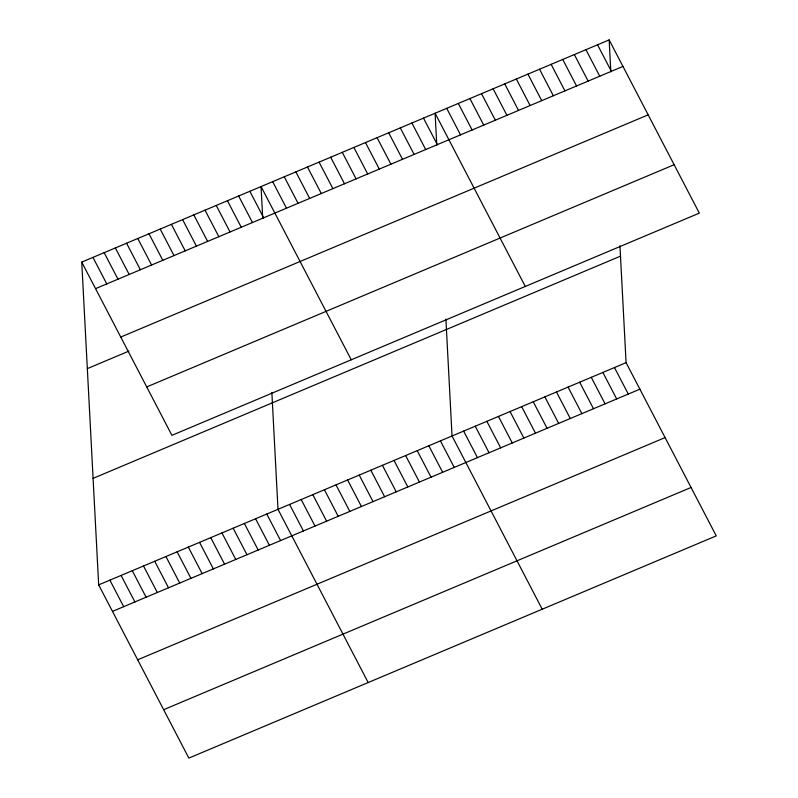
<?xml version="1.0" encoding="UTF-8"?>
<svg xmlns="http://www.w3.org/2000/svg" width="798" height="798" viewBox="0 0 798 798"><rect width="100%" height="100%" fill="white"/><g stroke="black" fill="none" stroke-linecap="round" stroke-linejoin="round"><path stroke-width="1.2" d="M81.745 262.113L609.153 39.9L699.327 213.126L171.919 435.339L81.745 262.113L98.673 584.874L188.847 758.1L716.255 535.887L626.081 362.661L619.946 245.754M95.551 288.637L622.959 66.424M120.747 337.055L648.156 114.842M87.331 368.626L128.797 351.15M146.712 386.93L674.12 164.717M93.087 478.361L620.495 256.148M98.673 584.874L626.081 362.661M112.488 611.398L639.886 389.185M137.685 659.806L665.093 437.593M163.65 709.691L691.058 487.478M597.542 44.788L611.358 71.311M585.941 49.675L599.747 76.209M574.341 54.563L588.146 81.097M562.74 59.451L576.545 85.985M551.139 64.339L564.944 90.872M539.528 69.236L553.343 95.76M527.927 74.124L541.732 100.648M516.326 79.012L530.131 105.535M504.725 83.9L518.53 110.423M493.114 88.787L506.93 115.311M481.513 93.675L495.329 120.199M614.48 367.549L628.285 394.072M469.912 98.563L483.718 125.087M602.879 372.437L616.684 398.96M458.311 103.451L472.117 129.984M591.268 377.324L605.084 403.848M446.71 108.338L460.516 134.872M579.667 382.212L593.483 408.736M525.284 286.462L435.1 113.226L436.785 145.186M568.066 387.1L581.872 413.623M423.499 118.124L437.314 144.647M556.465 391.988L570.271 418.521M411.898 123.012L425.703 149.535M544.864 396.875L558.67 423.409M400.297 127.899L414.102 154.423M533.254 401.763L547.069 428.297M388.696 132.787L402.501 159.311M521.653 406.661L535.468 433.184M377.085 137.675L390.9 164.198M510.052 411.549L523.857 438.072M365.484 142.563L379.299 169.086M498.451 416.436L512.256 442.96M353.883 147.45L367.688 173.974M486.85 421.324L500.655 447.848M342.282 152.338L356.088 178.872M475.239 426.212L489.054 452.735M330.681 157.226L344.487 183.759M463.638 431.1L477.453 457.623M319.07 162.114L332.886 188.647M542.211 609.213L452.037 435.987L445.902 319.08M307.469 167.011L321.285 193.535M440.436 440.875L454.242 467.409M295.868 171.899L309.674 198.423M428.835 445.763L442.641 472.296M284.268 176.787L298.073 203.31M417.224 450.651L431.04 477.184M272.667 181.675L286.472 208.198M405.623 455.548L419.439 482.072M351.24 359.788L261.056 186.562L262.732 218.512M394.022 460.436L407.828 486.96M249.854 191.281L263.659 217.814M382.422 465.324L396.227 491.847M238.642 196.009L252.457 222.532M370.821 470.212L384.626 496.735M227.44 200.727L241.245 227.25M359.21 475.099L373.025 501.623M216.228 205.445L230.043 231.979M347.609 479.987L361.424 506.511M205.026 210.173L218.832 236.697M336.008 484.875L349.813 511.398M193.814 214.891L207.62 241.425M324.407 489.763L338.212 516.296M182.612 219.62L196.418 246.143M312.806 494.65L326.611 521.184M171.4 224.338L185.206 250.861M301.195 499.538L315.011 526.072M160.189 229.056L174.004 255.589M148.987 233.784L162.792 260.308M289.594 504.426L303.41 530.959M137.775 238.502L151.59 265.026M368.167 682.549L277.993 509.324L271.859 392.416M126.573 243.23L140.378 269.754M266.781 514.042L280.597 540.565M115.361 247.949L129.176 274.472M255.579 518.76L269.385 545.293M104.159 252.667L117.964 279.2M244.368 523.488L258.183 550.012M92.947 257.395L106.762 283.918M233.166 528.206L246.971 554.73M221.954 532.934L235.769 559.458M210.752 537.653L224.557 564.176M199.54 542.371L213.345 568.904M188.338 547.099L202.143 573.622M177.126 551.817L190.931 578.341M165.924 556.535L179.73 583.069M154.712 561.263L168.518 587.787M143.5 565.981L157.316 592.515M132.298 570.71L146.104 597.233M121.087 575.428L134.902 601.951M109.885 580.146L123.69 606.68M609.153 39.9L610.829 71.85"/></g></svg>
